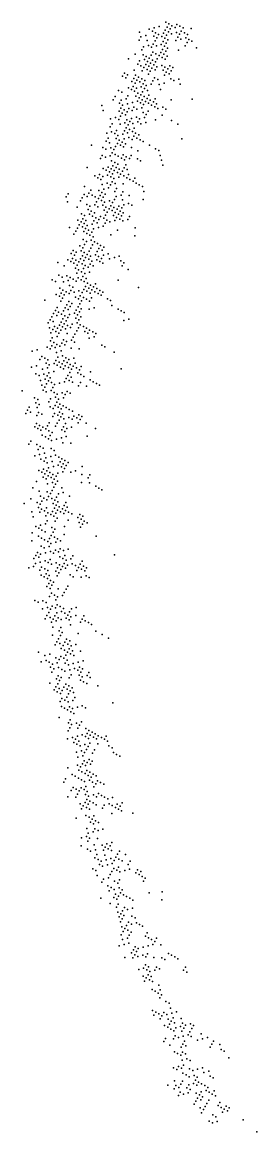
# Model space of a CAD drawing. Header units: millimetres. Extents: x -0.23 to 0.94, y -0.89 to 1.25.
# Drawn here: x 0.88764 to 0.89411, y -0.88833 to -0.85775 of the extents above; entities that cross this region are included whole.
import ezdxf

# ---------------------------------------------------------------- set-up
doc = ezdxf.new("R2010")
doc.units = ezdxf.units.MM

msp = doc.modelspace()

# ---------------------------------------------------------------- linework, layer by layer
at = {"layer": 'mainlayer', "color": 7, "lineweight": -3}
for p in [(0.891412, -0.85787), (0.891596, -0.857747), (0.891682, -0.857796), (0.891768, -0.857845), (0.891768, -0.857845), (0.891903, -0.857808), (0.891989, -0.857857), (0.890872, -0.858018), (0.890909, -0.858153), (0.891044, -0.858116), (0.891142, -0.857944), (0.891228, -0.857993), (0.891265, -0.858128), (0.891277, -0.857907), (0.891314, -0.858042), (0.891351, -0.858177), (0.891351, -0.858177), (0.891351, -0.858177), (0.891351, -0.858177), (0.8914, -0.858091), (0.891486, -0.85814), (0.891535, -0.858054), (0.891535, -0.858054), (0.891584, -0.857968), (0.891621, -0.858103), (0.891621, -0.858103), (0.891633, -0.857882), (0.891633, -0.857882), (0.89167, -0.858017), (0.89167, -0.858017), (0.89167, -0.858017), (0.891719, -0.857931), (0.891756, -0.858066), (0.891854, -0.857894), (0.891854, -0.857894), (0.891891, -0.858029), (0.891891, -0.858029), (0.891891, -0.858029), (0.891928, -0.858164), (0.891928, -0.858164), (0.891928, -0.858164), (0.891977, -0.858078), (0.891977, -0.858078), (0.892026, -0.857992), (0.892075, -0.857906), (0.892112, -0.858041), (0.892149, -0.858176), (0.892198, -0.85809), (0.892296, -0.857918), (0.892296, -0.857918), (0.89086, -0.858239), (0.890983, -0.858423), (0.891081, -0.858251), (0.891118, -0.858386), (0.891118, -0.858386), (0.891118, -0.858386), (0.891204, -0.858435), (0.891253, -0.858349), (0.891253, -0.858349), (0.891302, -0.858263), (0.891339, -0.858398), (0.891474, -0.858361), (0.891474, -0.858361), (0.891523, -0.858275), (0.89156, -0.85841), (0.89156, -0.85841), (0.891572, -0.858189), (0.891609, -0.858324), (0.891646, -0.858459), (0.891658, -0.858238), (0.891879, -0.85825), (0.892014, -0.858213), (0.892137, -0.858397), (0.892137, -0.858397), (0.892186, -0.858311), (0.892186, -0.858311), (0.892235, -0.858225), (0.892235, -0.858225), (0.892235, -0.858225), (0.892321, -0.858274), (0.892444, -0.858458), (0.890567, -0.858755), (0.890751, -0.858632), (0.890934, -0.858509), (0.890971, -0.858644), (0.891008, -0.858779), (0.891008, -0.858779), (0.891057, -0.858693), (0.891143, -0.858742), (0.891192, -0.858656), (0.891192, -0.858656), (0.891229, -0.858791), (0.891229, -0.858791), (0.891241, -0.85857), (0.891327, -0.858619), (0.891327, -0.858619), (0.891364, -0.858754), (0.891364, -0.858754), (0.891364, -0.858754), (0.891364, -0.858754), (0.891364, -0.858754), (0.891413, -0.858668), (0.891413, -0.858668), (0.891462, -0.858582), (0.891499, -0.858717), (0.891499, -0.858717), (0.891499, -0.858717), (0.891499, -0.858717), (0.891511, -0.858496), (0.891548, -0.858631), (0.891585, -0.858766), (0.891597, -0.858545), (0.891597, -0.858545), (0.891597, -0.858545), (0.891634, -0.85868), (0.891953, -0.85852), (0.891953, -0.85852), (0.890727, -0.859074), (0.890825, -0.858902), (0.890873, -0.858816), (0.890911, -0.858951), (0.890911, -0.858951), (0.890948, -0.859086), (0.890997, -0.859), (0.891046, -0.858914), (0.891083, -0.859049), (0.891094, -0.858828), (0.891094, -0.858828), (0.891132, -0.858963), (0.891132, -0.858963), (0.891169, -0.859098), (0.891181, -0.858877), (0.891218, -0.859012), (0.891266, -0.858926), (0.891304, -0.859061), (0.891315, -0.85884), (0.891315, -0.85884), (0.891353, -0.858975), (0.891487, -0.858938), (0.891487, -0.858938), (0.891487, -0.858938), (0.891524, -0.859073), (0.891524, -0.859073), (0.891573, -0.858987), (0.891573, -0.858987), (0.891659, -0.859036), (0.891708, -0.85895), (0.891745, -0.859085), (0.891794, -0.858999), (0.890408, -0.859234), (0.890457, -0.859148), (0.890494, -0.859283), (0.890543, -0.859197), (0.890666, -0.859381), (0.890715, -0.859295), (0.890764, -0.859209), (0.890801, -0.859344), (0.89085, -0.859258), (0.890887, -0.859393), (0.890936, -0.859307), (0.890936, -0.859307), (0.891022, -0.859356), (0.891022, -0.859356), (0.89112, -0.859184), (0.89112, -0.859184), (0.891243, -0.859368), (0.891292, -0.859282), (0.891378, -0.859331), (0.891562, -0.859208), (0.89161, -0.859122), (0.891696, -0.859171), (0.891696, -0.859171), (0.891696, -0.859171), (0.891734, -0.859306), (0.891734, -0.859306), (0.89182, -0.859355), (0.891955, -0.859318), (0.890298, -0.859627), (0.890384, -0.859676), (0.890568, -0.859553), (0.890654, -0.859602), (0.890703, -0.859516), (0.89074, -0.859651), (0.890752, -0.85943), (0.890752, -0.85943), (0.890789, -0.859565), (0.890789, -0.859565), (0.890826, -0.8597), (0.890924, -0.859528), (0.890924, -0.859528), (0.890924, -0.859528), (0.890961, -0.859663), (0.890973, -0.859442), (0.89101, -0.859577), (0.89101, -0.859577), (0.891059, -0.859491), (0.891059, -0.859491), (0.891096, -0.859626), (0.891194, -0.859454), (0.891194, -0.859454), (0.891194, -0.859454), (0.891194, -0.859454), (0.891194, -0.859454), (0.891415, -0.859466), (0.891452, -0.859601), (0.89155, -0.859429), (0.891992, -0.859453), (0.891992, -0.859453), (0.890151, -0.859885), (0.8902, -0.859799), (0.890323, -0.859983), (0.890372, -0.859897), (0.890507, -0.85986), (0.890544, -0.859995), (0.890544, -0.859995), (0.890544, -0.859995), (0.890556, -0.859774), (0.890679, -0.859958), (0.890679, -0.859958), (0.890777, -0.859786), (0.890777, -0.859786), (0.890777, -0.859786), (0.890814, -0.859921), (0.890863, -0.859835), (0.890863, -0.859835), (0.8909, -0.85997), (0.890912, -0.859749), (0.890949, -0.859884), (0.890986, -0.860019), (0.890986, -0.860019), (0.890998, -0.859798), (0.891035, -0.859933), (0.891035, -0.859933), (0.891084, -0.859847), (0.891121, -0.859982), (0.891121, -0.859982), (0.891133, -0.859761), (0.89117, -0.859896), (0.891256, -0.859945), (0.891305, -0.859859), (0.891342, -0.859994), (0.891342, -0.859994), (0.891747, -0.859883), (0.891747, -0.859883), (0.891747, -0.859883), (0.892324, -0.85987), (0.889832, -0.860045), (0.889869, -0.86018), (0.890311, -0.860204), (0.89036, -0.860118), (0.890397, -0.860253), (0.890397, -0.860253), (0.890409, -0.860032), (0.890446, -0.860167), (0.890483, -0.860302), (0.890483, -0.860302), (0.890532, -0.860216), (0.890581, -0.86013), (0.890581, -0.86013), (0.890667, -0.860179), (0.890716, -0.860093), (0.890802, -0.860142), (0.890802, -0.860142), (0.890937, -0.860105), (0.890937, -0.860105), (0.890937, -0.860105), (0.890974, -0.86024), (0.890974, -0.86024), (0.89106, -0.860289), (0.891109, -0.860203), (0.891207, -0.860031), (0.891293, -0.86008), (0.891293, -0.86008), (0.891293, -0.86008), (0.891379, -0.860129), (0.891502, -0.860313), (0.891514, -0.860092), (0.8916, -0.860141), (0.890078, -0.860413), (0.890115, -0.860548), (0.890115, -0.860548), (0.890213, -0.860376), (0.890213, -0.860376), (0.890299, -0.860425), (0.890299, -0.860425), (0.890336, -0.86056), (0.890348, -0.860339), (0.890348, -0.860339), (0.890471, -0.860523), (0.89052, -0.860437), (0.89052, -0.860437), (0.890557, -0.860572), (0.890606, -0.860486), (0.890655, -0.8604), (0.890655, -0.8604), (0.890692, -0.860535), (0.890692, -0.860535), (0.89079, -0.860363), (0.890827, -0.860498), (0.890876, -0.860412), (0.890913, -0.860547), (0.890913, -0.860547), (0.891011, -0.860375), (0.891048, -0.86051), (0.891318, -0.860436), (0.89176, -0.86046), (0.891932, -0.860558), (0.889968, -0.860806), (0.890066, -0.860634), (0.890103, -0.860769), (0.890189, -0.860818), (0.890189, -0.860818), (0.890238, -0.860732), (0.890238, -0.860732), (0.890238, -0.860732), (0.890275, -0.860867), (0.89041, -0.86083), (0.890459, -0.860744), (0.890508, -0.860658), (0.890545, -0.860793), (0.890545, -0.860793), (0.890545, -0.860793), (0.890582, -0.860928), (0.890594, -0.860707), (0.890594, -0.860707), (0.89068, -0.860756), (0.890717, -0.860891), (0.890717, -0.860891), (0.890717, -0.860891), (0.890729, -0.86067), (0.890766, -0.860805), (0.890766, -0.860805), (0.890766, -0.860805), (0.890766, -0.860805), (0.890852, -0.860854), (0.889552, -0.861138), (0.889859, -0.861199), (0.889956, -0.861027), (0.890005, -0.860941), (0.890042, -0.861076), (0.890042, -0.861076), (0.89008, -0.861211), (0.890214, -0.861174), (0.890214, -0.861174), (0.890226, -0.860953), (0.890263, -0.861088), (0.890263, -0.861088), (0.890263, -0.861088), (0.890312, -0.861002), (0.890349, -0.861137), (0.890349, -0.861137), (0.890398, -0.861051), (0.890398, -0.861051), (0.890398, -0.861051), (0.890435, -0.861186), (0.890447, -0.860965), (0.890484, -0.8611), (0.890656, -0.861198), (0.890668, -0.860977), (0.890668, -0.860977), (0.890668, -0.860977), (0.890668, -0.860977), (0.890803, -0.86094), (0.890889, -0.860989), (0.890975, -0.861038), (0.891147, -0.861136), (0.891147, -0.861136), (0.891147, -0.861136), (0.891319, -0.861234), (0.892043, -0.860962), (0.889798, -0.861506), (0.889847, -0.86142), (0.889933, -0.861469), (0.889945, -0.861248), (0.889945, -0.861248), (0.890068, -0.861432), (0.890068, -0.861432), (0.890068, -0.861432), (0.890117, -0.861346), (0.890117, -0.861346), (0.890166, -0.86126), (0.890166, -0.86126), (0.890203, -0.861395), (0.890289, -0.861444), (0.890375, -0.861493), (0.890375, -0.861493), (0.890423, -0.861407), (0.890461, -0.861542), (0.89051, -0.861456), (0.89051, -0.861456), (0.89051, -0.861456), (0.890595, -0.861505), (0.890644, -0.861419), (0.890817, -0.861517), (0.890828, -0.861296), (0.890828, -0.861296), (0.891405, -0.861283), (0.891405, -0.861283), (0.891442, -0.861418), (0.88943, -0.861752), (0.889872, -0.861776), (0.889872, -0.861776), (0.889872, -0.861776), (0.889958, -0.861825), (0.890007, -0.861739), (0.890093, -0.861788), (0.890105, -0.861567), (0.890142, -0.861702), (0.890179, -0.861837), (0.890179, -0.861837), (0.890191, -0.861616), (0.890191, -0.861616), (0.890228, -0.861751), (0.890277, -0.861665), (0.890314, -0.8618), (0.8904, -0.861849), (0.8904, -0.861849), (0.8904, -0.861849), (0.890449, -0.861763), (0.890449, -0.861763), (0.890498, -0.861677), (0.890498, -0.861677), (0.890535, -0.861812), (0.890902, -0.861566), (0.891479, -0.861553), (0.891516, -0.861688), (0.889639, -0.861985), (0.889725, -0.862034), (0.889774, -0.861948), (0.889811, -0.862083), (0.88986, -0.861997), (0.889995, -0.86196), (0.890044, -0.861874), (0.890044, -0.861874), (0.890081, -0.862009), (0.890118, -0.862144), (0.89013, -0.861923), (0.890167, -0.862058), (0.890167, -0.862058), (0.890265, -0.861886), (0.890265, -0.861886), (0.890265, -0.861886), (0.890302, -0.862021), (0.890351, -0.861935), (0.890351, -0.861935), (0.890437, -0.861984), (0.890437, -0.861984), (0.890437, -0.861984), (0.890523, -0.862033), (0.890523, -0.862033), (0.890523, -0.862033), (0.890523, -0.862033), (0.890572, -0.861947), (0.890609, -0.862082), (0.890695, -0.862131), (0.890744, -0.862045), (0.890744, -0.862045), (0.889357, -0.86228), (0.88948, -0.862464), (0.889529, -0.862378), (0.88975, -0.86239), (0.88975, -0.86239), (0.88975, -0.86239), (0.889836, -0.862439), (0.889848, -0.862218), (0.889848, -0.862218), (0.889885, -0.862353), (0.889885, -0.862353), (0.889885, -0.862353), (0.889983, -0.862181), (0.89002, -0.862316), (0.890069, -0.86223), (0.890192, -0.862414), (0.890192, -0.862414), (0.890204, -0.862193), (0.890204, -0.862193), (0.890241, -0.862328), (0.890413, -0.862426), (0.890413, -0.862426), (0.890425, -0.862205), (0.890781, -0.86218), (0.890867, -0.862229), (0.890953, -0.862278), (0.89099, -0.862413), (0.888854, -0.862563), (0.888891, -0.862698), (0.888903, -0.862477), (0.889247, -0.862673), (0.889296, -0.862587), (0.889345, -0.862501), (0.889419, -0.862771), (0.889431, -0.86255), (0.889431, -0.86255), (0.889566, -0.862513), (0.889652, -0.862562), (0.889689, -0.862697), (0.889689, -0.862697), (0.889738, -0.862611), (0.889738, -0.862611), (0.889787, -0.862525), (0.889824, -0.86266), (0.889824, -0.86266), (0.889873, -0.862574), (0.88991, -0.862709), (0.88991, -0.862709), (0.889922, -0.862488), (0.890045, -0.862672), (0.890131, -0.862721), (0.89018, -0.862635), (0.890229, -0.862549), (0.890364, -0.862512), (0.890364, -0.862512), (0.890401, -0.862647), (0.890573, -0.862745), (0.890585, -0.862524), (0.890978, -0.862634), (0.889149, -0.862845), (0.889272, -0.863029), (0.889358, -0.863078), (0.889358, -0.863078), (0.889456, -0.862906), (0.889493, -0.863041), (0.889505, -0.86282), (0.889542, -0.862955), (0.889628, -0.863004), (0.889628, -0.863004), (0.88964, -0.862783), (0.88964, -0.862783), (0.889726, -0.862832), (0.889861, -0.862795), (0.889898, -0.86293), (0.889935, -0.863065), (0.889947, -0.862844), (0.889947, -0.862844), (0.889984, -0.862979), (0.890033, -0.862893), (0.890082, -0.862807), (0.890119, -0.862942), (0.890156, -0.863077), (0.890156, -0.863077), (0.890168, -0.862856), (0.890205, -0.862991), (0.890254, -0.862905), (0.890254, -0.862905), (0.890291, -0.86304), (0.890291, -0.86304), (0.890303, -0.862819), (0.89034, -0.862954), (0.89034, -0.862954), (0.89034, -0.862954), (0.890389, -0.862868), (0.890426, -0.863003), (0.890426, -0.863003), (0.890438, -0.862782), (0.890659, -0.862794), (0.889174, -0.863201), (0.889211, -0.863336), (0.88926, -0.86325), (0.889297, -0.863385), (0.889309, -0.863164), (0.889346, -0.863299), (0.889395, -0.863213), (0.889432, -0.863348), (0.889567, -0.863311), (0.889567, -0.863311), (0.889579, -0.86309), (0.889616, -0.863225), (0.889665, -0.863139), (0.889665, -0.863139), (0.889665, -0.863139), (0.889702, -0.863274), (0.889751, -0.863188), (0.889751, -0.863188), (0.8898, -0.863102), (0.889874, -0.863372), (0.889886, -0.863151), (0.889923, -0.863286), (0.889972, -0.8632), (0.890058, -0.863249), (0.890058, -0.863249), (0.890193, -0.863212), (0.890242, -0.863126), (0.890242, -0.863126), (0.890328, -0.863175), (0.890377, -0.863089), (0.890414, -0.863224), (0.890549, -0.863187), (0.890549, -0.863187), (0.890549, -0.863187), (0.890549, -0.863187), (0.890598, -0.863101), (0.888941, -0.86341), (0.889065, -0.863594), (0.889113, -0.863508), (0.889162, -0.863422), (0.889334, -0.86352), (0.889383, -0.863434), (0.889421, -0.863569), (0.889469, -0.863483), (0.889469, -0.863483), (0.889507, -0.863618), (0.889556, -0.863532), (0.889593, -0.863667), (0.889604, -0.863446), (0.889604, -0.863446), (0.889604, -0.863446), (0.889604, -0.863446), (0.889739, -0.863409), (0.889739, -0.863409), (0.889739, -0.863409), (0.890083, -0.863605), (0.890267, -0.863482), (0.890746, -0.86364), (0.890758, -0.863419), (0.889225, -0.863913), (0.889225, -0.863913), (0.889311, -0.863962), (0.889311, -0.863962), (0.889323, -0.863741), (0.88936, -0.863876), (0.88936, -0.863876), (0.889409, -0.86379), (0.889532, -0.863974), (0.889544, -0.863753), (0.889544, -0.863753), (0.88958, -0.863888), (0.88958, -0.863888), (0.88958, -0.863888), (0.88958, -0.863888), (0.889629, -0.863802), (0.889715, -0.863851), (0.889715, -0.863851), (0.889753, -0.863986), (0.889753, -0.863986), (0.889753, -0.863986), (0.889753, -0.863986), (0.889802, -0.8639), (0.889888, -0.863949), (0.888894, -0.864294), (0.888992, -0.864122), (0.889029, -0.864257), (0.889041, -0.864036), (0.889078, -0.864171), (0.889127, -0.864085), (0.88925, -0.864269), (0.889262, -0.864048), (0.889299, -0.864183), (0.889299, -0.864183), (0.889299, -0.864183), (0.889348, -0.864097), (0.889348, -0.864097), (0.889385, -0.864232), (0.889385, -0.864232), (0.889434, -0.864146), (0.889434, -0.864146), (0.889471, -0.864281), (0.889483, -0.86406), (0.88952, -0.864195), (0.889655, -0.864158), (0.889692, -0.864293), (0.889704, -0.864072), (0.889741, -0.864207), (0.889827, -0.864256), (0.889839, -0.864035), (0.889876, -0.86417), (0.889876, -0.86417), (0.890011, -0.864133), (0.890048, -0.864268), (0.890182, -0.86423), (0.890182, -0.86423), (0.890317, -0.864193), (0.888624, -0.864368), (0.888796, -0.864466), (0.888796, -0.864466), (0.88898, -0.864343), (0.889066, -0.864392), (0.889103, -0.864527), (0.889115, -0.864306), (0.889115, -0.864306), (0.889152, -0.864441), (0.889152, -0.864441), (0.889152, -0.864441), (0.889189, -0.864576), (0.889201, -0.864355), (0.889201, -0.864355), (0.889287, -0.864404), (0.889287, -0.864404), (0.889324, -0.864539), (0.889336, -0.864318), (0.889336, -0.864318), (0.889373, -0.864453), (0.889459, -0.864502), (0.889508, -0.864416), (0.889557, -0.86433), (0.889594, -0.864465), (0.889778, -0.864342), (0.889864, -0.864391), (0.890355, -0.864328), (0.890355, -0.864328), (0.890392, -0.864463), (0.890392, -0.864463), (0.890441, -0.864377), (0.890441, -0.864377), (0.890564, -0.864561), (0.890564, -0.864561), (0.888465, -0.864847), (0.888551, -0.864896), (0.888649, -0.864724), (0.888735, -0.864773), (0.888772, -0.864908), (0.888772, -0.864908), (0.88887, -0.864736), (0.88887, -0.864736), (0.888907, -0.864871), (0.888956, -0.864785), (0.889042, -0.864834), (0.889128, -0.864883), (0.88914, -0.864662), (0.889177, -0.864797), (0.889177, -0.864797), (0.889263, -0.864846), (0.889263, -0.864846), (0.889275, -0.864625), (0.889312, -0.86476), (0.889349, -0.864895), (0.889349, -0.864895), (0.889361, -0.864674), (0.889398, -0.864809), (0.889496, -0.864637), (0.890282, -0.864856), (0.888674, -0.86508), (0.888711, -0.865215), (0.88876, -0.865129), (0.888846, -0.865178), (0.888944, -0.865006), (0.888981, -0.865141), (0.888981, -0.865141), (0.888981, -0.865141), (0.88903, -0.865055), (0.889067, -0.86519), (0.889202, -0.865153), (0.889288, -0.865202), (0.889288, -0.865202), (0.889337, -0.865116), (0.889386, -0.86503), (0.889423, -0.865165), (0.889435, -0.864944), (0.889472, -0.865079), (0.889509, -0.865214), (0.889521, -0.864993), (0.889558, -0.865128), (0.889558, -0.865128), (0.889607, -0.865042), (0.889644, -0.865176), (0.889644, -0.865176), (0.889644, -0.865176), (0.889656, -0.864955), (0.889693, -0.86509), (0.889779, -0.865139), (0.889865, -0.865188), (0.890847, -0.865064), (0.888257, -0.865412), (0.888576, -0.865252), (0.888662, -0.865301), (0.888699, -0.865436), (0.888748, -0.86535), (0.888797, -0.865264), (0.88892, -0.865448), (0.888932, -0.865227), (0.888932, -0.865227), (0.889006, -0.865497), (0.889104, -0.865325), (0.889104, -0.865325), (0.88919, -0.865374), (0.889227, -0.865509), (0.889239, -0.865288), (0.889276, -0.865423), (0.889325, -0.865337), (0.889411, -0.865385), (0.889497, -0.865434), (0.889546, -0.865348), (0.88973, -0.865225), (0.88973, -0.865225), (0.889816, -0.865274), (0.889988, -0.865372), (0.890074, -0.865421), (0.888503, -0.86578), (0.888552, -0.865694), (0.888589, -0.865829), (0.888601, -0.865608), (0.888638, -0.865743), (0.888724, -0.865792), (0.888773, -0.865706), (0.888822, -0.86562), (0.888871, -0.865534), (0.888908, -0.865669), (0.888945, -0.865804), (0.888957, -0.865583), (0.88908, -0.865767), (0.889129, -0.865681), (0.889166, -0.865816), (0.889178, -0.865595), (0.889215, -0.86573), (0.889215, -0.86573), (0.889215, -0.86573), (0.889264, -0.865644), (0.889485, -0.865655), (0.88962, -0.865618), (0.890111, -0.865556), (0.890283, -0.865654), (0.890369, -0.865703), (0.890455, -0.865752), (0.888357, -0.866038), (0.888406, -0.865952), (0.888454, -0.865866), (0.888491, -0.866001), (0.888529, -0.866136), (0.888529, -0.866136), (0.888664, -0.866099), (0.888664, -0.866099), (0.888664, -0.866099), (0.888713, -0.866013), (0.888761, -0.865927), (0.888761, -0.865927), (0.888798, -0.866062), (0.88881, -0.865841), (0.888847, -0.865976), (0.888885, -0.866111), (0.888896, -0.86589), (0.888896, -0.86589), (0.889019, -0.866074), (0.889019, -0.866074), (0.889117, -0.865902), (0.889154, -0.866036), (0.889154, -0.866036), (0.889154, -0.866036), (0.889203, -0.86595), (0.88924, -0.866085), (0.88924, -0.866085), (0.889252, -0.865864), (0.889326, -0.866134), (0.889326, -0.866134), (0.890443, -0.865973), (0.890578, -0.865936), (0.888394, -0.866173), (0.888431, -0.866308), (0.888468, -0.866443), (0.888468, -0.866443), (0.88848, -0.866222), (0.88848, -0.866222), (0.888566, -0.866271), (0.888603, -0.866406), (0.888603, -0.866406), (0.888603, -0.866406), (0.888615, -0.866185), (0.888615, -0.866185), (0.888615, -0.866185), (0.888652, -0.86632), (0.888652, -0.86632), (0.888701, -0.866234), (0.88875, -0.866148), (0.888836, -0.866197), (0.888836, -0.866197), (0.888873, -0.866332), (0.888971, -0.866159), (0.889045, -0.866429), (0.889093, -0.866343), (0.889143, -0.866257), (0.889191, -0.866171), (0.889363, -0.866269), (0.889412, -0.866183), (0.889412, -0.866183), (0.889449, -0.866318), (0.889498, -0.866232), (0.889584, -0.866281), (0.889621, -0.866416), (0.88967, -0.86633), (0.888321, -0.866701), (0.888407, -0.86675), (0.888419, -0.866529), (0.888419, -0.866529), (0.888456, -0.866664), (0.888505, -0.866578), (0.888542, -0.866713), (0.888542, -0.866713), (0.888591, -0.866627), (0.888591, -0.866627), (0.888677, -0.866676), (0.888726, -0.86659), (0.888775, -0.866504), (0.888812, -0.866638), (0.888861, -0.866552), (0.888984, -0.866736), (0.888996, -0.866515), (0.889082, -0.866564), (0.889205, -0.866748), (0.889487, -0.866453), (0.88983, -0.866649), (0.88983, -0.866649), (0.889917, -0.866698), (0.889917, -0.866698), (0.889917, -0.866698), (0.887916, -0.866812), (0.888051, -0.866775), (0.888125, -0.867045), (0.888125, -0.867045), (0.888174, -0.866959), (0.88826, -0.867008), (0.88826, -0.867008), (0.88826, -0.867008), (0.888579, -0.866848), (0.888579, -0.866848), (0.888616, -0.866982), (0.888616, -0.866982), (0.888714, -0.86681), (0.888714, -0.86681), (0.888751, -0.866945), (0.888751, -0.866945), (0.888751, -0.866945), (0.888837, -0.866994), (0.888837, -0.866994), (0.888923, -0.867043), (0.889058, -0.867006), (0.890175, -0.866845), (0.887892, -0.867254), (0.888027, -0.867217), (0.888199, -0.867315), (0.888297, -0.867143), (0.888334, -0.867278), (0.888334, -0.867278), (0.888334, -0.867278), (0.888346, -0.867057), (0.888383, -0.867192), (0.888518, -0.867154), (0.888567, -0.867068), (0.888567, -0.867068), (0.888604, -0.867203), (0.888653, -0.867117), (0.88869, -0.867252), (0.888739, -0.867166), (0.888776, -0.867301), (0.888788, -0.86708), (0.888788, -0.86708), (0.888788, -0.86708), (0.888825, -0.867215), (0.888825, -0.867215), (0.888874, -0.867129), (0.888911, -0.867264), (0.888911, -0.867264), (0.88896, -0.867178), (0.888997, -0.867313), (0.889046, -0.867227), (0.889095, -0.867141), (0.889132, -0.867276), (0.889218, -0.867325), (0.889267, -0.867239), (0.890372, -0.867299), (0.888015, -0.867438), (0.888101, -0.867487), (0.888138, -0.867622), (0.888236, -0.86745), (0.888236, -0.86745), (0.888273, -0.867584), (0.888322, -0.867498), (0.888322, -0.867498), (0.888359, -0.867633), (0.888371, -0.867412), (0.888408, -0.867547), (0.888408, -0.867547), (0.888506, -0.867375), (0.888506, -0.867375), (0.888801, -0.867657), (0.88885, -0.867571), (0.888899, -0.867485), (0.888936, -0.86762), (0.888948, -0.867399), (0.888985, -0.867534), (0.889169, -0.867411), (0.889169, -0.867411), (0.889169, -0.867411), (0.889255, -0.86746), (0.889255, -0.86746), (0.889341, -0.867509), (0.889513, -0.867607), (0.889525, -0.867386), (0.889599, -0.867656), (0.887635, -0.867905), (0.888175, -0.867756), (0.888212, -0.867891), (0.888261, -0.867805), (0.888261, -0.867805), (0.888261, -0.867805), (0.888298, -0.86794), (0.888298, -0.86794), (0.888298, -0.86794), (0.88831, -0.867719), (0.888433, -0.867903), (0.888445, -0.867682), (0.888482, -0.867817), (0.888519, -0.867952), (0.888519, -0.867952), (0.888531, -0.867731), (0.888666, -0.867694), (0.888666, -0.867694), (0.888666, -0.867694), (0.88874, -0.867964), (0.888875, -0.867927), (0.889022, -0.867669), (0.889194, -0.867767), (0.889243, -0.867681), (0.889415, -0.867779), (0.889685, -0.867705), (0.889685, -0.867705), (0.889771, -0.867754), (0.887979, -0.8681), (0.888016, -0.868235), (0.888065, -0.868149), (0.888372, -0.86821), (0.888421, -0.868124), (0.888421, -0.868124), (0.888556, -0.868087), (0.888593, -0.868222), (0.888593, -0.868222), (0.888593, -0.868222), (0.888605, -0.868001), (0.888642, -0.868136), (0.888679, -0.868271), (0.888777, -0.868099), (0.888826, -0.868013), (0.888961, -0.867976), (0.887735, -0.868531), (0.887783, -0.868444), (0.887832, -0.868358), (0.887869, -0.868493), (0.888053, -0.86837), (0.88809, -0.868505), (0.888102, -0.868284), (0.888177, -0.868554), (0.888177, -0.868554), (0.888177, -0.868554), (0.888409, -0.868345), (0.888495, -0.868394), (0.888495, -0.868394), (0.888495, -0.868394), (0.888532, -0.868529), (0.888544, -0.868308), (0.888618, -0.868578), (0.888618, -0.868578), (0.88863, -0.868357), (0.888667, -0.868492), (0.888716, -0.868406), (0.888753, -0.868541), (0.888765, -0.86832), (0.888851, -0.868369), (0.888937, -0.868418), (0.888937, -0.868418), (0.889023, -0.868467), (0.889195, -0.868565), (0.889195, -0.868565), (0.88803, -0.868812), (0.888041, -0.868591), (0.888041, -0.868591), (0.888041, -0.868591), (0.888116, -0.868861), (0.888337, -0.868873), (0.888337, -0.868873), (0.888385, -0.868787), (0.888385, -0.868787), (0.888385, -0.868787), (0.888483, -0.868615), (0.888483, -0.868615), (0.888557, -0.868885), (0.888606, -0.868799), (0.888606, -0.868799), (0.888606, -0.868799), (0.888655, -0.868713), (0.888704, -0.868627), (0.888704, -0.868627), (0.888704, -0.868627), (0.88879, -0.868676), (0.888827, -0.868811), (0.888925, -0.868639), (0.889011, -0.868688), (0.88906, -0.868602), (0.889146, -0.868651), (0.889183, -0.868786), (0.889232, -0.8687), (0.889232, -0.8687), (0.889281, -0.868614), (0.889404, -0.868798), (0.889404, -0.868798), (0.889404, -0.868798), (0.887981, -0.868898), (0.887981, -0.868898), (0.888067, -0.868947), (0.888067, -0.868947), (0.888153, -0.868996), (0.88819, -0.869131), (0.88819, -0.869131), (0.888202, -0.86891), (0.888276, -0.86918), (0.888276, -0.86918), (0.888288, -0.868959), (0.888374, -0.869008), (0.888411, -0.869143), (0.888411, -0.869143), (0.88846, -0.869057), (0.88873, -0.868983), (0.888779, -0.868897), (0.888816, -0.869032), (0.888853, -0.869167), (0.888865, -0.868946), (0.889, -0.868909), (0.889429, -0.869154), (0.889662, -0.868945), (0.887822, -0.869377), (0.887871, -0.869291), (0.888043, -0.869389), (0.888129, -0.869438), (0.888215, -0.869487), (0.888362, -0.869229), (0.888436, -0.869499), (0.888448, -0.869278), (0.888583, -0.869241), (0.888718, -0.869204), (0.888755, -0.869339), (0.888976, -0.869351), (0.887982, -0.869696), (0.88808, -0.869524), (0.888117, -0.869659), (0.888154, -0.869794), (0.888252, -0.869622), (0.888252, -0.869622), (0.888289, -0.869757), (0.888424, -0.86972), (0.888424, -0.86972), (0.888522, -0.869548), (0.888522, -0.869548), (0.888559, -0.869683), (0.888645, -0.869732), (0.888731, -0.869781), (0.888093, -0.870101), (0.888228, -0.870064), (0.88824, -0.869843), (0.888314, -0.870113), (0.888326, -0.869892), (0.888326, -0.869892), (0.888363, -0.870027), (0.888363, -0.870027), (0.888461, -0.869855), (0.888498, -0.86999), (0.888633, -0.869953), (0.888682, -0.869867), (0.888719, -0.870002), (0.888768, -0.869916), (0.888768, -0.869916), (0.888768, -0.869916), (0.888805, -0.870051), (0.888817, -0.86983), (0.888854, -0.869965), (0.888903, -0.869879), (0.889112, -0.870112), (0.889296, -0.869989), (0.888032, -0.870408), (0.888179, -0.87015), (0.888179, -0.87015), (0.888216, -0.870285), (0.888265, -0.870199), (0.888302, -0.870334), (0.888351, -0.870248), (0.8884, -0.870162), (0.888437, -0.870297), (0.888486, -0.870211), (0.888523, -0.870346), (0.888572, -0.87026), (0.888572, -0.87026), (0.888609, -0.870395), (0.888621, -0.870174), (0.888621, -0.870174), (0.888621, -0.870174), (0.888621, -0.870174), (0.888756, -0.870137), (0.888977, -0.870149), (0.889284, -0.87021), (0.889284, -0.87021), (0.889284, -0.87021), (0.889456, -0.870308), (0.889456, -0.870308), (0.889456, -0.870308), (0.889505, -0.870222), (0.887934, -0.87058), (0.888106, -0.870678), (0.888327, -0.87069), (0.888339, -0.870469), (0.888462, -0.870653), (0.888474, -0.870432), (0.888474, -0.870432), (0.888511, -0.870567), (0.888511, -0.870567), (0.88856, -0.870481), (0.888732, -0.870579), (0.888732, -0.870579), (0.888769, -0.870714), (0.889272, -0.870431), (0.889493, -0.870443), (0.889665, -0.87054), (0.889751, -0.870589), (0.889837, -0.870638), (0.887689, -0.87101), (0.887873, -0.870887), (0.887873, -0.870887), (0.888045, -0.870985), (0.888143, -0.870813), (0.888143, -0.870813), (0.88818, -0.870948), (0.888229, -0.870862), (0.888315, -0.870911), (0.888364, -0.870825), (0.888413, -0.870739), (0.88845, -0.870874), (0.888487, -0.871009), (0.888536, -0.870923), (0.888536, -0.870923), (0.888585, -0.870837), (0.888585, -0.870837), (0.888622, -0.870972), (0.888634, -0.870751), (0.888634, -0.870751), (0.888843, -0.870984), (0.888941, -0.870812), (0.887898, -0.871243), (0.888082, -0.87112), (0.888119, -0.871255), (0.888131, -0.871034), (0.888131, -0.871034), (0.888168, -0.871169), (0.888168, -0.871169), (0.888254, -0.871218), (0.888254, -0.871218), (0.888303, -0.871132), (0.88834, -0.871267), (0.888426, -0.871316), (0.888475, -0.87123), (0.888524, -0.871144), (0.888561, -0.871279), (0.888573, -0.871058), (0.88861, -0.871193), (0.888659, -0.871107), (0.888659, -0.871107), (0.888659, -0.871107), (0.888659, -0.871107), (0.888696, -0.871242), (0.888745, -0.871156), (0.888782, -0.871291), (0.888794, -0.87107), (0.888794, -0.87107), (0.888794, -0.87107), (0.888831, -0.871204), (0.888831, -0.871204), (0.88888, -0.871119), (0.88888, -0.871119), (0.888917, -0.871254), (0.889003, -0.871302), (0.889003, -0.871302), (0.889224, -0.871314), (0.887936, -0.871378), (0.888145, -0.871611), (0.88828, -0.871574), (0.88828, -0.871574), (0.888291, -0.871353), (0.888291, -0.871353), (0.888329, -0.871488), (0.888329, -0.871488), (0.888329, -0.871488), (0.888329, -0.871488), (0.888512, -0.871365), (0.888512, -0.871365), (0.888549, -0.8715), (0.888598, -0.871414), (0.888598, -0.871414), (0.888905, -0.871474), (0.889175, -0.8714), (0.889175, -0.8714), (0.889212, -0.871535), (0.889212, -0.871535), (0.889261, -0.871449), (0.889298, -0.871584), (0.88931, -0.871363), (0.889347, -0.871498), (0.889433, -0.871547), (0.887912, -0.87182), (0.88801, -0.871648), (0.888084, -0.871918), (0.888096, -0.871697), (0.888182, -0.871746), (0.888182, -0.871746), (0.888268, -0.871795), (0.888268, -0.871795), (0.88844, -0.871893), (0.888451, -0.871672), (0.888451, -0.871672), (0.888489, -0.871807), (0.888526, -0.871942), (0.888526, -0.871942), (0.888538, -0.871721), (0.888795, -0.871867), (0.888807, -0.871646), (0.889249, -0.87167), (0.889679, -0.871915), (0.8879, -0.872041), (0.888158, -0.872188), (0.88817, -0.871967), (0.888244, -0.872236), (0.888256, -0.872016), (0.888342, -0.872065), (0.888379, -0.872199), (0.888391, -0.871979), (0.888428, -0.872114), (0.888428, -0.872114), (0.888563, -0.872076), (0.888612, -0.871991), (0.888698, -0.872039), (0.888698, -0.872039), (0.887962, -0.872532), (0.888011, -0.872446), (0.88806, -0.87236), (0.888097, -0.872495), (0.888097, -0.872495), (0.888097, -0.872495), (0.888146, -0.872409), (0.888281, -0.872371), (0.888404, -0.872555), (0.888404, -0.872555), (0.888416, -0.872335), (0.888502, -0.872383), (0.888551, -0.872297), (0.888551, -0.872297), (0.888637, -0.872346), (0.888674, -0.872481), (0.888674, -0.872481), (0.888674, -0.872481), (0.888686, -0.87226), (0.888686, -0.87226), (0.88876, -0.87253), (0.888772, -0.872309), (0.888809, -0.872444), (0.888809, -0.872444), (0.888907, -0.872272), (0.888981, -0.872542), (0.88903, -0.872456), (0.890183, -0.87243), (0.887815, -0.87279), (0.88795, -0.872753), (0.887999, -0.872667), (0.887999, -0.872667), (0.888122, -0.87285), (0.888134, -0.87263), (0.888171, -0.872765), (0.888171, -0.872765), (0.888257, -0.872813), (0.888269, -0.872593), (0.888343, -0.872862), (0.888355, -0.872641), (0.888441, -0.87269), (0.888576, -0.872653), (0.888576, -0.872653), (0.888613, -0.872788), (0.888662, -0.872702), (0.888699, -0.872837), (0.888699, -0.872837), (0.888748, -0.872751), (0.888797, -0.872665), (0.888834, -0.8728), (0.888846, -0.872579), (0.888846, -0.872579), (0.888883, -0.872714), (0.889018, -0.872677), (0.889104, -0.872726), (0.889141, -0.872861), (0.88919, -0.872775), (0.889239, -0.872689), (0.889239, -0.872689), (0.889276, -0.872824), (0.889288, -0.872603), (0.889325, -0.872738), (0.889411, -0.872787), (0.888159, -0.872985), (0.888245, -0.873034), (0.888245, -0.873034), (0.888245, -0.873034), (0.888294, -0.872948), (0.888331, -0.873083), (0.88838, -0.872997), (0.888417, -0.873132), (0.888564, -0.872874), (0.888601, -0.873009), (0.888601, -0.873009), (0.888601, -0.873009), (0.88865, -0.872923), (0.888957, -0.872984), (0.889043, -0.873033), (0.889264, -0.873045), (0.889362, -0.872873), (0.889362, -0.872873), (0.889399, -0.873008), (0.889399, -0.873008), (0.889485, -0.873057), (0.888319, -0.873304), (0.888368, -0.873218), (0.888405, -0.873353), (0.888405, -0.873353), (0.888454, -0.873267), (0.888503, -0.873181), (0.888626, -0.873365), (0.888798, -0.873463), (0.888847, -0.873377), (0.888847, -0.873377), (0.888896, -0.873291), (0.887988, -0.873685), (0.888074, -0.873734), (0.888074, -0.873734), (0.888209, -0.873697), (0.888295, -0.873746), (0.888393, -0.873574), (0.888442, -0.873488), (0.888442, -0.873488), (0.888442, -0.873488), (0.888528, -0.873537), (0.888528, -0.873537), (0.888528, -0.873537), (0.888565, -0.873672), (0.888565, -0.873672), (0.888614, -0.873586), (0.888749, -0.873549), (0.888197, -0.873918), (0.888332, -0.873881), (0.888369, -0.874016), (0.888369, -0.874016), (0.888369, -0.874016), (0.888418, -0.87393), (0.888418, -0.87393), (0.888467, -0.873844), (0.888553, -0.873893), (0.88859, -0.874028), (0.888602, -0.873807), (0.888602, -0.873807), (0.888688, -0.873856), (0.888725, -0.873991), (0.888725, -0.873991), (0.888725, -0.873991), (0.888774, -0.873905), (0.888774, -0.873905), (0.888811, -0.87404), (0.888811, -0.87404), (0.888897, -0.874089), (0.888946, -0.874003), (0.888995, -0.873917), (0.888995, -0.873917), (0.88913, -0.87388), (0.888271, -0.874188), (0.88832, -0.874102), (0.888406, -0.874151), (0.888443, -0.874286), (0.888492, -0.8742), (0.888541, -0.874114), (0.888541, -0.874114), (0.888578, -0.874249), (0.888627, -0.874163), (0.888713, -0.874212), (0.888713, -0.874212), (0.888848, -0.874175), (0.888848, -0.874175), (0.888934, -0.874224), (0.888971, -0.874359), (0.888983, -0.874138), (0.889118, -0.874101), (0.889118, -0.874101), (0.889241, -0.874285), (0.88929, -0.874199), (0.88929, -0.874199), (0.889339, -0.874113), (0.889376, -0.874248), (0.889462, -0.874297), (0.889548, -0.874346), (0.888469, -0.874642), (0.88848, -0.874421), (0.888653, -0.874519), (0.88869, -0.874654), (0.88869, -0.874654), (0.888701, -0.874433), (0.888738, -0.874568), (0.88918, -0.874592), (0.889671, -0.87453), (0.889671, -0.87453), (0.889843, -0.874627), (0.888543, -0.874912), (0.888543, -0.874912), (0.888543, -0.874912), (0.888592, -0.874826), (0.888592, -0.874826), (0.888592, -0.874826), (0.888641, -0.87474), (0.888678, -0.874875), (0.888764, -0.874924), (0.888813, -0.874838), (0.888862, -0.874752), (0.888899, -0.874887), (0.888948, -0.874801), (0.888985, -0.874936), (0.889119, -0.874899), (0.890015, -0.874725), (0.888089, -0.875109), (0.888261, -0.875207), (0.888261, -0.875207), (0.888396, -0.87517), (0.888396, -0.87517), (0.888568, -0.875268), (0.888568, -0.875268), (0.888703, -0.875231), (0.888715, -0.87501), (0.888789, -0.87528), (0.888801, -0.875059), (0.888838, -0.875194), (0.888887, -0.875108), (0.888887, -0.875108), (0.888936, -0.875022), (0.888973, -0.875157), (0.889022, -0.875071), (0.889059, -0.875206), (0.889059, -0.875206), (0.889243, -0.875083), (0.888163, -0.875379), (0.888298, -0.875342), (0.888298, -0.875342), (0.888384, -0.875391), (0.888421, -0.875526), (0.88847, -0.87544), (0.88847, -0.87544), (0.888507, -0.875575), (0.888605, -0.875403), (0.888642, -0.875538), (0.888654, -0.875317), (0.888728, -0.875587), (0.888826, -0.875415), (0.888875, -0.875329), (0.888912, -0.875464), (0.888949, -0.875599), (0.889047, -0.875427), (0.889047, -0.875427), (0.889084, -0.875562), (0.889084, -0.875562), (0.88917, -0.875611), (0.889182, -0.87539), (0.889182, -0.87539), (0.889219, -0.875525), (0.889305, -0.875574), (0.889305, -0.875574), (0.889317, -0.875353), (0.888458, -0.875661), (0.888581, -0.875845), (0.88863, -0.875759), (0.88863, -0.875759), (0.888667, -0.875894), (0.888667, -0.875894), (0.888716, -0.875808), (0.888814, -0.875636), (0.888814, -0.875636), (0.888937, -0.87582), (0.888986, -0.875734), (0.889207, -0.875746), (0.889244, -0.87588), (0.889256, -0.87566), (0.889256, -0.87566), (0.889256, -0.87566), (0.889293, -0.875794), (0.889428, -0.875757), (0.889477, -0.875671), (0.889477, -0.875671), (0.889514, -0.875806), (0.888397, -0.875968), (0.888397, -0.875968), (0.88852, -0.876152), (0.888569, -0.876066), (0.888606, -0.876201), (0.888618, -0.87598), (0.888655, -0.876115), (0.888741, -0.876164), (0.888741, -0.876164), (0.88879, -0.876078), (0.888839, -0.875992), (0.888876, -0.876127), (0.888925, -0.876041), (0.888962, -0.876176), (0.889011, -0.87609), (0.889048, -0.876224), (0.88933, -0.875929), (0.88933, -0.875929), (0.889416, -0.875978), (0.889723, -0.876039), (0.88868, -0.876471), (0.88868, -0.876471), (0.888692, -0.87625), (0.888729, -0.876385), (0.888815, -0.876434), (0.888815, -0.876434), (0.888864, -0.876348), (0.888901, -0.876482), (0.888901, -0.876482), (0.888913, -0.876262), (0.889036, -0.876445), (0.889085, -0.876359), (0.890141, -0.876505), (0.888717, -0.876606), (0.888717, -0.876606), (0.888803, -0.876654), (0.888889, -0.876703), (0.888938, -0.876617), (0.888975, -0.876752), (0.889024, -0.876666), (0.889061, -0.876801), (0.889159, -0.876629), (0.889159, -0.876629), (0.889294, -0.876592), (0.88938, -0.876641), (0.888656, -0.876912), (0.888914, -0.877059), (0.888914, -0.877059), (0.888914, -0.877059), (0.888963, -0.876973), (0.889, -0.877108), (0.889, -0.877108), (0.889135, -0.877071), (0.889135, -0.877071), (0.889221, -0.87712), (0.889221, -0.87712), (0.88927, -0.877034), (0.88927, -0.877034), (0.888902, -0.87728), (0.888951, -0.877194), (0.88916, -0.877427), (0.889172, -0.877206), (0.889295, -0.87739), (0.889295, -0.87739), (0.889381, -0.877439), (0.889393, -0.877218), (0.88943, -0.877353), (0.889479, -0.877267), (0.889479, -0.877267), (0.889516, -0.877402), (0.889565, -0.877316), (0.889602, -0.877451), (0.889651, -0.877365), (0.889737, -0.877414), (0.889958, -0.877426), (0.888891, -0.877501), (0.889026, -0.877464), (0.889062, -0.877599), (0.889111, -0.877513), (0.889148, -0.877648), (0.889197, -0.877562), (0.889197, -0.877562), (0.889234, -0.877697), (0.889234, -0.877697), (0.889234, -0.877697), (0.889369, -0.87766), (0.889455, -0.877709), (0.889455, -0.877709), (0.889467, -0.877488), (0.889467, -0.877488), (0.889504, -0.877623), (0.889504, -0.877623), (0.889688, -0.8775), (0.889725, -0.877635), (0.889823, -0.877463), (0.889909, -0.877512), (0.889909, -0.877512), (0.889995, -0.877561), (0.890032, -0.877696), (0.890118, -0.877745), (0.889137, -0.877869), (0.889137, -0.877869), (0.889174, -0.878004), (0.889272, -0.877832), (0.889309, -0.877967), (0.889309, -0.877967), (0.889358, -0.877881), (0.889407, -0.877795), (0.889407, -0.877795), (0.889481, -0.878065), (0.889481, -0.878065), (0.889481, -0.878065), (0.889579, -0.877893), (0.889628, -0.877807), (0.890155, -0.87788), (0.890241, -0.877929), (0.890327, -0.877978), (0.888892, -0.878299), (0.889162, -0.878225), (0.889199, -0.87836), (0.889248, -0.878274), (0.889248, -0.878274), (0.889248, -0.878274), (0.889297, -0.878188), (0.889346, -0.878102), (0.889346, -0.878102), (0.889383, -0.878237), (0.889383, -0.878237), (0.889432, -0.878151), (0.889432, -0.878151), (0.889518, -0.8782), (0.889566, -0.878114), (0.888831, -0.878606), (0.889015, -0.878483), (0.889101, -0.878532), (0.889187, -0.878581), (0.889273, -0.87863), (0.889285, -0.878409), (0.889371, -0.878458), (0.88942, -0.878372), (0.88942, -0.878372), (0.88942, -0.878372), (0.889457, -0.878507), (0.889494, -0.878642), (0.889494, -0.878642), (0.889506, -0.878421), (0.889543, -0.878556), (0.889592, -0.87847), (0.889592, -0.87847), (0.889678, -0.878519), (0.889715, -0.878654), (0.888782, -0.878692), (0.888991, -0.878925), (0.88904, -0.878839), (0.889126, -0.878888), (0.889126, -0.878888), (0.889212, -0.878937), (0.889261, -0.878851), (0.889347, -0.8789), (0.889347, -0.8789), (0.889359, -0.878679), (0.889359, -0.878679), (0.889396, -0.878814), (0.889433, -0.878949), (0.88958, -0.878691), (0.88958, -0.878691), (0.889617, -0.878826), (0.889666, -0.87874), (0.889801, -0.878703), (0.889887, -0.878752), (0.888893, -0.879097), (0.889114, -0.879109), (0.889114, -0.879109), (0.889163, -0.879023), (0.889372, -0.879256), (0.889384, -0.879035), (0.889421, -0.87917), (0.88947, -0.879084), (0.88947, -0.879084), (0.88947, -0.879084), (0.889507, -0.879219), (0.889593, -0.879268), (0.889605, -0.879047), (0.889691, -0.879096), (0.88974, -0.87901), (0.889826, -0.879059), (0.889912, -0.879108), (0.889998, -0.879157), (0.890133, -0.87912), (0.890391, -0.879266), (0.889237, -0.879293), (0.889274, -0.879428), (0.889323, -0.879342), (0.889409, -0.879391), (0.889458, -0.879305), (0.889495, -0.87944), (0.889679, -0.879317), (0.889679, -0.879317), (0.889679, -0.879317), (0.889851, -0.879415), (0.8899, -0.879329), (0.890035, -0.879292), (0.890109, -0.879561), (0.890121, -0.87934), (0.890121, -0.87934), (0.890207, -0.879389), (0.890256, -0.879303), (0.890256, -0.879303), (0.890293, -0.879438), (0.890342, -0.879352), (0.890342, -0.879352), (0.890342, -0.879352), (0.890379, -0.879487), (0.890379, -0.879487), (0.890686, -0.879548), (0.889127, -0.879686), (0.889397, -0.879612), (0.889483, -0.879661), (0.88952, -0.879796), (0.889569, -0.87971), (0.889606, -0.879845), (0.889618, -0.879624), (0.889655, -0.879759), (0.889655, -0.879759), (0.889741, -0.879807), (0.88941, -0.880189), (0.889422, -0.879968), (0.889459, -0.880103), (0.889594, -0.880066), (0.889643, -0.879979), (0.889729, -0.880028), (0.889729, -0.880028), (0.889864, -0.879991), (0.889864, -0.879991), (0.889263, -0.880446), (0.889275, -0.880226), (0.889447, -0.880324), (0.889496, -0.880237), (0.889619, -0.880421), (0.889717, -0.880249), (0.88984, -0.880433), (0.889926, -0.880482), (0.889926, -0.880482), (0.889926, -0.880482), (0.889975, -0.880396), (0.889975, -0.880396), (0.889975, -0.880396), (0.890061, -0.880445), (0.89011, -0.880359), (0.889435, -0.880544), (0.889521, -0.880593), (0.889645, -0.880777), (0.889656, -0.880556), (0.889656, -0.880556), (0.889693, -0.880691), (0.889877, -0.880568), (0.889914, -0.880703), (0.890012, -0.880531), (0.890086, -0.880801), (0.890086, -0.880801), (0.890098, -0.88058), (0.890098, -0.88058), (0.890221, -0.880764), (0.89027, -0.880678), (0.890307, -0.880813), (0.890307, -0.880813), (0.890319, -0.880592), (0.890491, -0.88069), (0.889584, -0.881084), (0.88973, -0.880826), (0.889768, -0.880961), (0.889768, -0.880961), (0.889816, -0.880875), (0.889816, -0.880875), (0.889854, -0.88101), (0.889951, -0.880838), (0.889951, -0.880838), (0.889988, -0.880973), (0.890123, -0.880936), (0.890161, -0.881071), (0.890172, -0.88085), (0.890247, -0.88112), (0.890296, -0.881034), (0.890393, -0.880862), (0.890565, -0.88096), (0.890602, -0.881095), (0.890614, -0.880874), (0.890823, -0.881107), (0.890823, -0.881107), (0.88967, -0.881133), (0.889707, -0.881268), (0.889879, -0.881366), (0.889879, -0.881366), (0.890014, -0.881329), (0.890063, -0.881243), (0.890112, -0.881157), (0.890186, -0.881427), (0.89032, -0.88139), (0.890332, -0.881169), (0.890467, -0.881132), (0.890774, -0.881193), (0.890774, -0.881193), (0.89086, -0.881242), (0.89086, -0.881242), (0.890909, -0.881156), (0.890946, -0.881291), (0.890983, -0.881426), (0.891032, -0.88134), (0.891032, -0.88134), (0.88983, -0.881452), (0.890002, -0.88155), (0.890039, -0.881685), (0.890088, -0.881599), (0.890174, -0.881648), (0.890272, -0.881476), (0.890309, -0.881611), (0.890395, -0.88166), (0.8915, -0.88172), (0.889806, -0.881894), (0.890064, -0.882041), (0.890162, -0.881869), (0.890211, -0.881783), (0.890248, -0.881918), (0.890297, -0.881832), (0.890346, -0.881746), (0.890432, -0.881795), (0.890518, -0.881844), (0.890604, -0.881893), (0.89069, -0.881942), (0.89069, -0.881942), (0.891144, -0.881745), (0.891487, -0.88194), (0.890236, -0.882139), (0.890273, -0.882274), (0.890285, -0.882053), (0.890359, -0.882323), (0.890408, -0.882237), (0.890457, -0.882151), (0.890543, -0.8822), (0.890543, -0.8822), (0.890678, -0.882163), (0.89031, -0.882409), (0.890347, -0.882544), (0.890347, -0.882544), (0.890396, -0.882458), (0.890445, -0.882372), (0.890519, -0.882642), (0.890568, -0.882556), (0.890654, -0.882605), (0.890666, -0.882384), (0.890752, -0.882433), (0.890789, -0.882568), (0.890875, -0.882617), (0.890372, -0.8829), (0.890384, -0.882679), (0.890421, -0.882814), (0.89047, -0.882728), (0.89047, -0.882728), (0.890556, -0.882777), (0.890593, -0.882912), (0.890642, -0.882826), (0.890961, -0.882666), (0.891035, -0.882935), (0.891035, -0.882935), (0.891084, -0.882849), (0.890311, -0.883207), (0.890409, -0.883035), (0.890446, -0.88317), (0.890544, -0.882998), (0.890581, -0.883133), (0.890753, -0.883231), (0.890974, -0.883242), (0.890974, -0.883242), (0.890974, -0.883242), (0.891109, -0.883205), (0.891109, -0.883205), (0.891121, -0.882984), (0.891121, -0.882984), (0.891207, -0.883033), (0.891207, -0.883033), (0.891207, -0.883033), (0.891244, -0.883168), (0.891293, -0.883082), (0.891342, -0.882996), (0.891465, -0.88318), (0.890471, -0.883526), (0.890655, -0.883402), (0.890692, -0.883537), (0.890692, -0.883537), (0.890704, -0.883316), (0.890741, -0.883451), (0.890741, -0.883451), (0.890741, -0.883451), (0.89079, -0.883365), (0.890827, -0.8835), (0.890827, -0.8835), (0.890839, -0.883279), (0.890962, -0.883463), (0.891048, -0.883512), (0.891097, -0.883426), (0.891269, -0.883524), (0.89149, -0.883536), (0.891674, -0.883413), (0.891674, -0.883413), (0.89176, -0.883462), (0.89176, -0.883462), (0.891846, -0.883511), (0.891932, -0.88356), (0.890852, -0.883856), (0.890987, -0.883819), (0.890987, -0.883819), (0.891036, -0.883733), (0.891073, -0.883868), (0.891122, -0.883782), (0.891122, -0.883782), (0.891343, -0.883794), (0.891429, -0.883843), (0.891576, -0.883585), (0.892141, -0.883793), (0.890975, -0.88404), (0.891012, -0.884175), (0.891061, -0.884089), (0.89111, -0.884003), (0.891147, -0.884138), (0.891159, -0.883917), (0.891196, -0.884052), (0.891294, -0.88388), (0.892092, -0.883879), (0.892178, -0.883928), (0.891221, -0.884408), (0.891233, -0.884187), (0.891307, -0.884457), (0.891405, -0.884285), (0.891442, -0.88442), (0.891393, -0.884506), (0.891393, -0.884506), (0.891431, -0.884641), (0.891479, -0.884555), (0.891479, -0.884555), (0.891479, -0.884555), (0.891602, -0.884739), (0.891688, -0.884788), (0.891235, -0.884985), (0.891321, -0.885034), (0.891407, -0.885083), (0.891542, -0.885046), (0.891628, -0.885095), (0.891725, -0.884923), (0.891725, -0.884923), (0.891762, -0.885058), (0.891762, -0.885058), (0.891897, -0.885021), (0.891272, -0.88512), (0.891444, -0.885218), (0.891493, -0.885132), (0.891567, -0.885402), (0.891567, -0.885402), (0.891665, -0.88523), (0.891702, -0.885365), (0.891751, -0.885279), (0.891751, -0.885279), (0.8918, -0.885193), (0.891837, -0.885328), (0.892021, -0.885205), (0.892058, -0.88534), (0.892058, -0.88534), (0.892144, -0.885389), (0.892279, -0.885352), (0.892279, -0.885352), (0.892279, -0.885352), (0.892365, -0.8854), (0.891653, -0.885451), (0.891739, -0.8855), (0.891825, -0.885549), (0.891862, -0.885684), (0.891874, -0.885463), (0.892009, -0.885426), (0.892046, -0.885561), (0.892083, -0.885696), (0.892095, -0.885475), (0.892218, -0.885659), (0.892267, -0.885572), (0.892267, -0.885572), (0.892267, -0.885572), (0.892304, -0.885707), (0.892304, -0.885707), (0.892316, -0.885486), (0.892574, -0.885633), (0.892574, -0.885633), (0.891543, -0.885844), (0.891592, -0.885758), (0.891715, -0.885942), (0.891813, -0.88577), (0.891948, -0.885733), (0.892022, -0.886002), (0.892071, -0.885916), (0.89212, -0.88583), (0.892157, -0.885965), (0.892476, -0.885805), (0.892611, -0.885768), (0.892746, -0.885731), (0.89282, -0.886001), (0.892869, -0.885915), (0.892918, -0.885829), (0.89309, -0.885927), (0.891838, -0.886126), (0.891924, -0.886174), (0.89201, -0.886223), (0.89201, -0.886223), (0.892059, -0.886137), (0.892059, -0.886137), (0.892145, -0.886186), (0.892182, -0.886321), (0.893127, -0.886062), (0.893213, -0.886111), (0.893336, -0.886295), (0.891814, -0.886568), (0.8919, -0.886616), (0.891949, -0.88653), (0.892035, -0.886579), (0.892047, -0.886358), (0.892084, -0.886493), (0.892256, -0.886591), (0.892256, -0.886591), (0.892268, -0.88637), (0.892268, -0.88637), (0.892477, -0.886603), (0.892612, -0.886566), (0.892612, -0.886566), (0.891839, -0.886923), (0.89206, -0.886935), (0.892072, -0.886714), (0.892158, -0.886763), (0.892244, -0.886812), (0.892342, -0.88664), (0.892342, -0.88664), (0.892379, -0.886775), (0.892416, -0.88691), (0.892416, -0.88691), (0.892465, -0.886824), (0.892465, -0.886824), (0.892649, -0.886701), (0.892784, -0.886664), (0.892821, -0.886799), (0.892907, -0.886848), (0.892907, -0.886848), (0.891655, -0.887046), (0.891827, -0.887144), (0.891876, -0.887058), (0.891962, -0.887107), (0.892011, -0.887021), (0.892183, -0.887119), (0.892232, -0.887033), (0.892269, -0.887168), (0.892269, -0.887168), (0.892269, -0.887168), (0.892367, -0.886996), (0.892453, -0.887045), (0.892502, -0.886959), (0.892576, -0.887229), (0.892588, -0.887008), (0.892674, -0.887057), (0.892711, -0.887192), (0.89276, -0.887106), (0.892797, -0.887241), (0.892932, -0.887204), (0.89195, -0.887328), (0.891999, -0.887242), (0.892085, -0.887291), (0.89222, -0.887254), (0.892429, -0.887487), (0.892441, -0.887266), (0.892478, -0.887401), (0.892478, -0.887401), (0.892527, -0.887315), (0.892564, -0.88745), (0.892613, -0.887364), (0.892785, -0.887462), (0.892883, -0.88729), (0.892969, -0.887339), (0.893092, -0.887523), (0.893092, -0.887523), (0.893092, -0.887523), (0.893092, -0.887523), (0.89238, -0.887573), (0.892552, -0.887671), (0.892589, -0.887806), (0.892638, -0.88772), (0.892687, -0.887634), (0.892736, -0.887548), (0.893043, -0.887609), (0.893129, -0.887658), (0.893166, -0.887793), (0.893215, -0.887707), (0.893264, -0.887621), (0.893301, -0.887756), (0.89335, -0.88767), (0.892798, -0.888039), (0.892884, -0.888088), (0.892896, -0.887867), (0.892982, -0.887916), (0.893019, -0.888051), (0.893731, -0.888), (0.894112, -0.888331)]:
    msp.add_point(p, dxfattribs=at)

doc.saveas('drawing.dxf')
